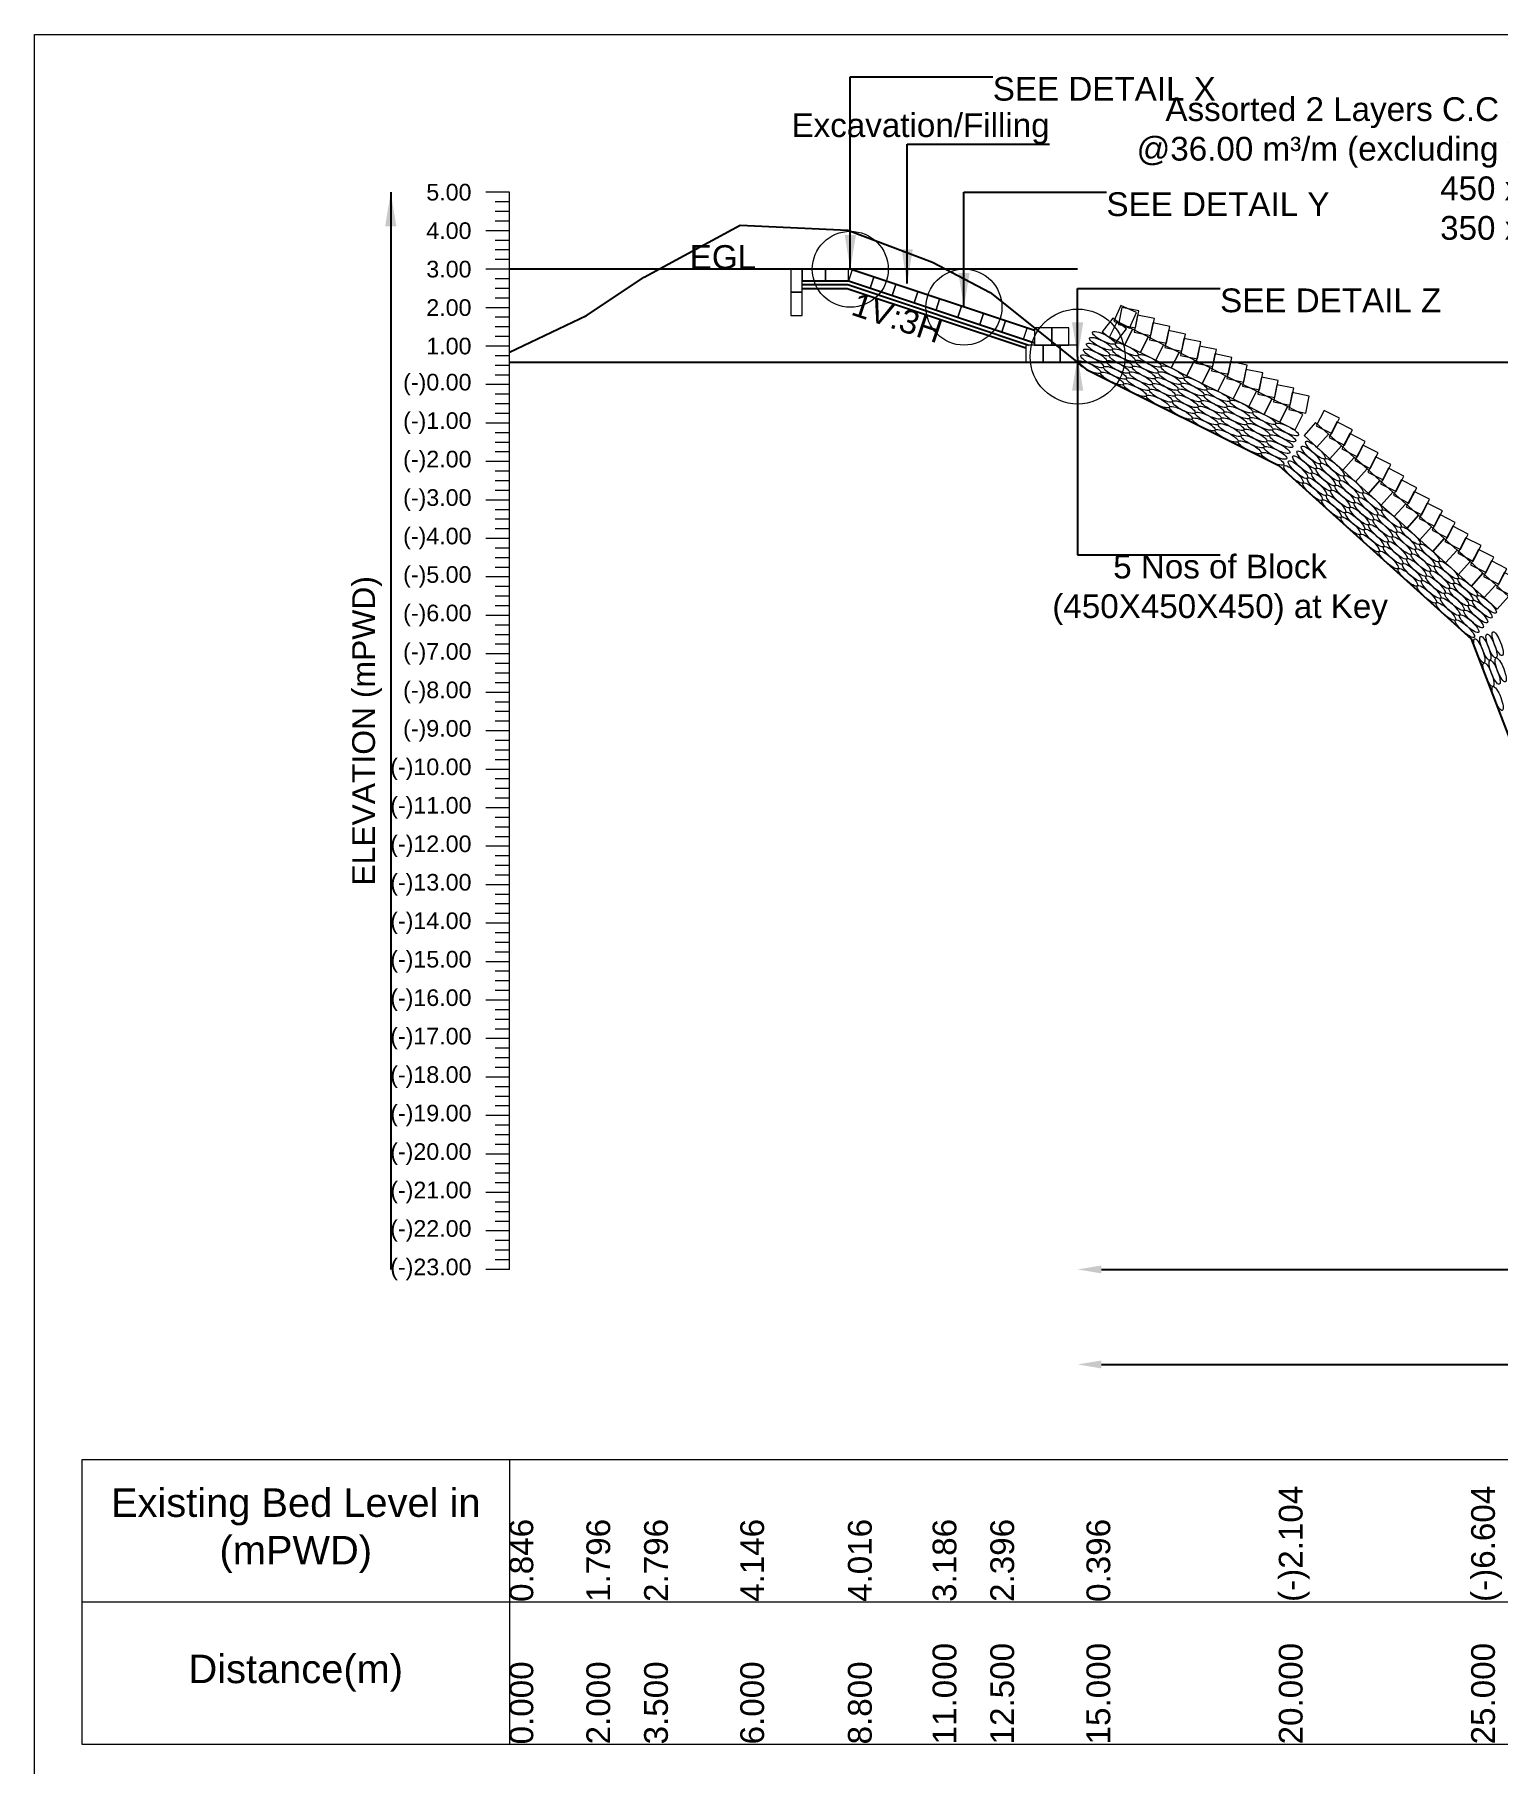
# Model space of a CAD drawing. Header units: inches. Extents: x 89000 to 215000, y -7071 to 0.
# Drawn here: x 160000 to 163080, y -3640 to 0 of the extents above; entities that cross this region are included whole.
import ezdxf

# ---------------------------------------------------------------- set-up
doc = ezdxf.new("R2010")
doc.units = ezdxf.units.IN
doc.header["$LTSCALE"] = 7
doc.header["$MEASUREMENT"] = 0
for name, color, linetype, lineweight in [('Cross section Data Border', 7, 'Continuous', 9), ('Cross Section Labels', 7, 'Continuous', 9), ('Existing_Bed_Level for Xsection', 7, 'Continuous', 25), ('Long Section Labels', 7, 'Continuous', 9)]:
    doc.layers.add(name, color=color, linetype=linetype, lineweight=lineweight)
doc.styles.get("Standard").update_dxf_attribs({"font": 'arial.ttf'})
doc.dimstyles.new('Appron Lebeling Style', dxfattribs={"dimtxt": 50, "dimasz": 50, "dimexe": 0.18, "dimexo": 0.0625, "dimgap": 0.09, "dimtad": 0, "dimtih": 1, "dimtoh": 1, "dimdec": 4, "dimzin": 0, "dimdsep": 46, "dimtxsty": 'Standard', "dimcen": 0.09, "dimse1": 1, "dimse2": 1, "dimadec": 0, "dimazin": 0, "dimtfac": 1, "dimtdec": 4, "dimtofl": 0, "dimtmove": 0, "dimatfit": 3, "dimfxl": 1, "dimtolj": 1, "dimtzin": 0, "dimarcsym": 0})
doc.dimstyles.get("Standard").update_dxf_attribs({"dimtxt": 0.18, "dimasz": 0.18, "dimexe": 0.18, "dimexo": 0.0625, "dimgap": 0.09, "dimtad": 0, "dimtih": 1, "dimtoh": 1, "dimdec": 4, "dimzin": 0, "dimdsep": 46, "dimtxsty": 'Standard', "dimcen": 0.09, "dimadec": 0, "dimazin": 0, "dimtfac": 1, "dimtdec": 4, "dimtofl": 0, "dimtmove": 0, "dimatfit": 3, "dimfxl": 1, "dimtolj": 1, "dimtzin": 0, "dimarcsym": 0})

# ---------------------------------------------------------------- blocks, each defined once
blk = doc.blocks.new('*D3')
at = {"layer": 'Cross Section Labels', "color": 0, "lineweight": -2, "transparency": 16777216}
for p, q in [((162246.4, -2600.1), (164441.1, -2600.1)), ((166880.6, -2600.1), (164685.8, -2600.1))]:
    blk.add_line(p, q, dxfattribs=at)
at = {"layer": 'Cross Section Labels', "color": 0, "transparency": 16777216}
for points in [[(162246.4, -2591.7), (162246.4, -2608.4), (162196.4, -2600.1)], [(166880.6, -2591.7), (166880.6, -2608.4), (166930.6, -2600.1)]]:
    blk.add_solid(points, dxfattribs=at)
at = {"layer": 'Defpoints', "color": 0, "transparency": 16777216}
for p in [(162196.4, -690.1), (166930.6, -1745.8), (166930.6, -2600.1)]:
    blk.add_point(p, dxfattribs=at)
at = {"layer": 'Cross Section Labels', "color": 0, "transparency": 16777216, "insert": (164563.5, -2600.1), "char_height": 50, "attachment_point": 5}
blk.add_mtext('\\A1;72.00 m', dxfattribs=at)
blk = doc.blocks.new('*D4')
at = {"layer": 'Cross Section Labels', "color": 0, "lineweight": -2, "transparency": 16777216}
for p, q in [((162246.4, -2800.1), (164207.8, -2800.1)), ((166880.6, -2800.1), (164919.1, -2800.1))]:
    blk.add_line(p, q, dxfattribs=at)
at = {"layer": 'Cross Section Labels', "color": 0, "transparency": 16777216}
for points in [[(162246.4, -2791.7), (162246.4, -2808.4), (162196.4, -2800.1)], [(166880.6, -2791.7), (166880.6, -2808.4), (166930.6, -2800.1)]]:
    blk.add_solid(points, dxfattribs=at)
at = {"layer": 'Defpoints', "color": 0, "transparency": 16777216}
for p in [(162196.4, -690.1), (166930.6, -1745.8), (166930.6, -2800.1)]:
    blk.add_point(p, dxfattribs=at)
at = {"layer": 'Cross Section Labels', "color": 0, "transparency": 16777216, "insert": (164563.5, -2800.1), "char_height": 50, "attachment_point": 5}
blk.add_mtext('\\A1;Block @36.00 m³/m ^JGoo Bag @72.00 m³/m ', dxfattribs=at)

msp = doc.modelspace()

# ---------------------------------------------------------------- linework, layer by layer
at = {"layer": 'Cross section Data Border'}
for points in [[(160000, 0), (170000, 0), (170000, -7071), (160000, -7071)], [(160100, -3000.076), (169200, -3000.076), (169200, -3600.076), (160100, -3600.076)]]:
    msp.add_lwpolyline(points, close=True, dxfattribs=at)
for points in [[(161000, -3000.076), (161000, -3600.076)], [(160100, -3300.076), (169200, -3300.076)]]:
    msp.add_lwpolyline(points, dxfattribs=at)
at = {"layer": 'Cross Section Labels'}
for centre, radius in [((161717.66, -494.076), 80), ((161957.015, -573.861), 80), ((162196.37, -677.946), 100)]:
    msp.add_circle(centre, radius, dxfattribs=at)
at = {"layer": 'Existing_Bed_Level for Xsection'}
for points in [[(161000, -668.55), (161162, -591.6), (161283.5, -510.6), (161486, -401.25), (161712.8, -411.78), (161891, -479.01), (162012.5, -543), (162215, -705), (162620, -907.5), (163025, -1272), (163430, -2325), (163835, -2568), (164240, -2487), (164645, -2406), (165050, -2325), (165860, -2073.576), (166265, -1919.676), (166670, -1790.076), (167480, -1652.376), (168290, -1547.076), (169100, -1409.376)], [(162196.37, -494.076), (161000, -494.076)], [(162105.245, -623.271), (161721.40099, -495.323), (161717.66, -494.076), (161713.71665, -494.076), (161616.51665, -494.076)], [(161616.51665, -518.376), (161713.71665, -518.376), (162105.245, -648.88545)], [(161616.51665, -526.476), (161712.4022, -526.476), (162093.9122, -653.646)], [(161616.51665, -534.576), (161711.08775, -534.576), (162087.02, -659.88675)], [(161000, -690.096), (169100, -690.096)]]:
    msp.add_lwpolyline(points, dxfattribs=at)
at = {"layer": 'Long Section Labels'}
for points in [[(161000, -332.076), (160950, -332.076)], [(161000, -352.326), (160970, -352.326)], [(161000, -2600.076), (161000, -2519.076), (161000, -2438.076), (161000, -2357.076), (161000, -2276.076), (161000, -2195.076), (161000, -2114.076), (161000, -2033.076), (161000, -1952.076), (161000, -1871.076), (161000, -1790.076), (161000, -1709.076), (161000, -1628.076), (161000, -1547.076), (161000, -1466.076), (161000, -1385.076), (161000, -1304.076), (161000, -1223.076), (161000, -1142.076), (161000, -1061.076), (161000, -980.076), (161000, -899.076), (161000, -818.076), (161000, -737.076), (161000, -656.076), (161000, -575.076), (161000, -494.076), (161000, -413.076), (161000, -332.076)], [(161000, -372.576), (160970, -372.576)], [(161000, -392.826), (160970, -392.826)], [(161000, -413.076), (160950, -413.076)], [(161000, -433.326), (160970, -433.326)], [(161000, -453.576), (160970, -453.576)], [(161000, -494.076), (160950, -494.076)], [(161000, -473.826), (160970, -473.826)], [(161000, -514.326), (160970, -514.326)], [(161000, -534.576), (160970, -534.576)], [(161000, -575.076), (160950, -575.076)], [(161000, -554.826), (160970, -554.826)], [(161000, -595.326), (160970, -595.326)], [(161000, -615.576), (160970, -615.576)], [(161000, -635.826), (160970, -635.826)], [(161000, -656.076), (160950, -656.076)], [(161000, -676.326), (160970, -676.326)], [(161000, -696.576), (160970, -696.576)], [(161000, -716.826), (160970, -716.826)], [(161000, -737.076), (160950, -737.076)], [(161000, -757.326), (160970, -757.326)], [(161000, -777.576), (160970, -777.576)], [(161000, -797.826), (160970, -797.826)], [(161000, -818.076), (160950, -818.076)], [(161000, -838.326), (160970, -838.326)], [(161000, -858.576), (160970, -858.576)], [(161000, -899.076), (160950, -899.076)], [(161000, -878.826), (160970, -878.826)], [(161000, -919.326), (160970, -919.326)], [(161000, -939.576), (160970, -939.576)], [(161000, -980.076), (160950, -980.076)], [(161000, -959.826), (160970, -959.826)], [(161000, -1000.326), (160970, -1000.326)], [(161000, -1020.576), (160970, -1020.576)], [(161000, -1040.826), (160970, -1040.826)], [(161000, -1061.076), (160950, -1061.076)], [(161000, -1081.326), (160970, -1081.326)], [(161000, -1101.576), (160970, -1101.576)], [(161000, -1121.826), (160970, -1121.826)], [(161000, -1142.076), (160950, -1142.076)], [(161000, -1162.326), (160970, -1162.326)], [(161000, -1182.576), (160970, -1182.576)], [(161000, -1223.076), (160950, -1223.076)], [(161000, -1202.826), (160970, -1202.826)], [(161000, -1243.326), (160970, -1243.326)], [(161000, -1263.576), (160970, -1263.576)], [(161000, -1304.076), (160950, -1304.076)], [(161000, -1283.826), (160970, -1283.826)], [(161000, -1324.326), (160970, -1324.326)], [(161000, -1344.576), (160970, -1344.576)], [(161000, -1364.826), (160970, -1364.826)], [(161000, -1385.076), (160950, -1385.076)], [(161000, -1405.326), (160970, -1405.326)], [(161000, -1425.576), (160970, -1425.576)], [(161000, -1445.826), (160970, -1445.826)], [(161000, -1466.076), (160950, -1466.076)], [(161000, -1486.326), (160970, -1486.326)], [(161000, -1506.576), (160970, -1506.576)], [(161000, -1526.826), (160970, -1526.826)], [(161000, -1547.076), (160950, -1547.076)], [(161000, -1567.326), (160970, -1567.326)], [(161000, -1587.576), (160970, -1587.576)], [(161000, -1628.076), (160950, -1628.076)], [(161000, -1607.826), (160970, -1607.826)], [(161000, -1648.326), (160970, -1648.326)], [(161000, -1668.576), (160970, -1668.576)], [(161000, -1709.076), (160950, -1709.076)], [(161000, -1688.826), (160970, -1688.826)], [(161000, -1729.326), (160970, -1729.326)], [(161000, -1749.576), (160970, -1749.576)], [(161000, -1769.826), (160970, -1769.826)], [(161000, -1790.076), (160950, -1790.076)], [(161000, -1810.326), (160970, -1810.326)], [(161000, -1830.576), (160970, -1830.576)], [(161000, -1850.826), (160970, -1850.826)], [(161000, -1871.076), (160950, -1871.076)], [(161000, -1891.326), (160970, -1891.326)], [(161000, -1911.576), (160970, -1911.576)], [(161000, -1952.076), (160950, -1952.076)], [(161000, -1931.826), (160970, -1931.826)], [(161000, -1972.326), (160970, -1972.326)], [(161000, -1992.576), (160970, -1992.576)], [(161000, -2033.076), (160950, -2033.076)], [(161000, -2012.826), (160970, -2012.826)], [(161000, -2053.326), (160970, -2053.326)], [(161000, -2073.576), (160970, -2073.576)], [(161000, -2093.826), (160970, -2093.826)], [(161000, -2114.076), (160950, -2114.076)], [(161000, -2134.326), (160970, -2134.326)], [(161000, -2154.576), (160970, -2154.576)], [(161000, -2174.826), (160970, -2174.826)], [(161000, -2195.076), (160950, -2195.076)], [(161000, -2215.326), (160970, -2215.326)], [(161000, -2235.576), (160970, -2235.576)], [(161000, -2255.826), (160970, -2255.826)], [(161000, -2276.076), (160950, -2276.076)], [(161000, -2296.326), (160970, -2296.326)], [(161000, -2316.576), (160970, -2316.576)], [(161000, -2357.076), (160950, -2357.076)], [(161000, -2336.826), (160970, -2336.826)], [(161000, -2377.326), (160970, -2377.326)], [(161000, -2397.576), (160970, -2397.576)], [(161000, -2438.076), (160950, -2438.076)], [(161000, -2417.826), (160970, -2417.826)], [(161000, -2458.326), (160970, -2458.326)], [(161000, -2478.576), (160970, -2478.576)], [(161000, -2498.826), (160970, -2498.826)], [(161000, -2519.076), (160950, -2519.076)], [(161000, -2539.326), (160970, -2539.326)], [(161000, -2559.576), (160970, -2559.576)], [(161000, -2579.826), (160970, -2579.826)], [(161000, -2600.076), (160950, -2600.076)]]:
    msp.add_lwpolyline(points, dxfattribs=at)
for points in [[(161616.51665, -494.076), (161592.21665, -494.076), (161592.21665, -542.676), (161616.51665, -542.676)], [(161665.11665, -494.076), (161616.51665, -494.076), (161616.51665, -518.376), (161665.11665, -518.376)], [(161713.71665, -494.076), (161665.11665, -494.076), (161665.11665, -518.376), (161713.71665, -518.376)], [(161767.507, -510.69167), (161721.40099, -495.323), (161713.71665, -518.376), (161759.82266, -533.74467)], [(161616.51665, -542.676), (161592.21665, -542.676), (161592.21665, -591.276), (161616.51665, -591.276)], [(161813.613, -526.06033), (161767.507, -510.69167), (161759.82266, -533.74467), (161805.92867, -549.11334)], [(161859.71901, -541.429), (161813.613, -526.06033), (161805.92867, -549.11334), (161852.03468, -564.48201)], [(161905.82502, -556.79767), (161859.71901, -541.429), (161852.03468, -564.48201), (161898.14069, -579.85068)], [(161951.93103, -572.16634), (161905.82502, -556.79767), (161898.14069, -579.85068), (161944.24669, -595.21935)], [(161998.03704, -587.53501), (161951.93103, -572.16634), (161944.24669, -595.21935), (161990.3527, -610.58802)], [(162320.37383, -584.88757), (162286.98473, -570.26669), (162272.36385, -603.6558), (162305.75295, -618.27668)], [(162325.46961, -581.77583), (162289.75817, -574.47549), (162282.45782, -610.18693), (162318.16927, -617.48728)], [(162044.14305, -602.90368), (161998.03704, -587.53501), (161990.3527, -610.58802), (162036.45871, -625.95669)], [(162090.24905, -618.27235), (162044.14305, -602.90368), (162036.45871, -625.95669), (162082.56472, -641.32536)], [(162141.695, -617.196), (162105.245, -617.196), (162105.245, -653.646), (162141.695, -653.646)], [(162178.145, -617.196), (162141.695, -617.196), (162141.695, -653.646), (162178.145, -653.646)], [(162299.21511, -619.88809), (162270.75244, -597.11795), (162247.9823, -625.58062), (162276.44497, -648.35075)], [(162312.11418, -620.43279), (162279.51231, -604.13185), (162263.21138, -636.73372), (162295.81325, -653.03466)], [(162358.07148, -598.07677), (162322.36004, -590.77642), (162315.05969, -626.48787), (162350.77114, -633.78821)], [(162390.67336, -614.3777), (162354.96191, -607.07736), (162347.66156, -642.7888), (162383.37301, -650.08915)], [(162123.47, -653.646), (162087.02, -653.646), (162087.02, -690.096), (162123.47, -690.096)], [(162159.92, -653.646), (162123.47, -653.646), (162123.47, -690.096), (162159.92, -690.096)], [(162196.37, -653.646), (162159.92, -653.646), (162159.92, -690.096), (162196.37, -690.096)], [(162344.71606, -636.73372), (162312.11418, -620.43279), (162295.81325, -653.03466), (162328.41512, -669.33559)], [(162377.31793, -653.03466), (162344.71606, -636.73372), (162328.41512, -669.33559), (162361.01699, -685.63653)], [(162409.9198, -669.33559), (162377.31793, -653.03466), (162361.01699, -685.63653), (162393.61886, -701.93746)], [(162423.27523, -630.67864), (162387.56378, -623.37829), (162380.26343, -659.08974), (162415.97488, -666.39008)], [(162455.8771, -646.97957), (162420.16565, -639.67923), (162412.8653, -675.39067), (162448.57675, -682.69102)], [(162442.52167, -685.63653), (162409.9198, -669.33559), (162393.61886, -701.93746), (162426.22073, -718.2384)], [(162475.12354, -701.93746), (162442.52167, -685.63653), (162426.22073, -718.2384), (162458.8226, -734.53933)], [(162488.47897, -663.28051), (162452.76752, -655.98016), (162445.46718, -691.69161), (162481.17862, -698.99196)], [(162521.08084, -679.58144), (162485.36939, -672.2811), (162478.06905, -707.99255), (162513.78049, -715.29289)], [(162553.68271, -695.88238), (162517.97126, -688.58203), (162510.67092, -724.29348), (162546.38237, -731.59383)], [(162507.72541, -718.2384), (162475.12354, -701.93746), (162458.8226, -734.53933), (162491.42448, -750.84027)], [(162540.32728, -734.53933), (162507.72541, -718.2384), (162491.42448, -750.84027), (162524.02635, -767.14121)], [(162586.28458, -712.18332), (162550.57313, -704.88297), (162543.27279, -740.59442), (162578.98424, -747.89476)], [(162618.88645, -728.48425), (162583.17501, -721.18391), (162575.87466, -756.89535), (162611.58611, -764.1957)], [(162572.92915, -750.84027), (162540.32728, -734.53933), (162524.02635, -767.14121), (162556.62822, -783.44214)], [(162605.53102, -767.14121), (162572.92915, -750.84027), (162556.62822, -783.44214), (162589.23009, -799.74308)], [(162651.48832, -744.78519), (162615.77688, -737.48484), (162608.47653, -773.19629), (162644.18798, -780.49663)], [(162684.0902, -761.08612), (162648.37875, -753.78578), (162641.0784, -789.49722), (162676.78985, -796.79757)], [(162638.1329, -783.44214), (162605.53102, -767.14121), (162589.23009, -799.74308), (162621.83196, -816.04401)], [(162670.73477, -799.74308), (162638.1329, -783.44214), (162621.83196, -816.04401), (162654.43383, -832.34495)], [(162747.81124, -807.78531), (162715.32704, -791.25112), (162698.79286, -823.73532), (162731.27705, -840.26951)], [(162724.6567, -841.49873), (162697.56363, -817.11497), (162673.17987, -844.20804), (162700.27294, -868.5918)], [(162774.90431, -832.16907), (162742.42012, -815.63488), (162725.88593, -848.11908), (162758.37013, -864.65327)], [(162751.74977, -865.8825), (162724.6567, -841.49873), (162700.27294, -868.5918), (162727.36601, -892.97557)], [(162778.84285, -890.26626), (162751.74977, -865.8825), (162727.36601, -892.97557), (162754.45908, -917.35933)], [(162801.99739, -856.55284), (162769.51319, -840.01865), (162752.979, -872.50285), (162785.4632, -889.03704)], [(162829.09046, -880.9366), (162796.60626, -864.40241), (162780.07207, -896.88661), (162812.55627, -913.4208)], [(162805.93592, -914.65002), (162778.84285, -890.26626), (162754.45908, -917.35933), (162781.55215, -941.7431)], [(162856.18353, -905.32037), (162823.69933, -888.78618), (162807.16514, -921.27038), (162839.64934, -937.80456)], [(162833.02899, -939.03379), (162805.93592, -914.65002), (162781.55215, -941.7431), (162808.64523, -966.12686)], [(162860.12206, -963.41755), (162833.02899, -939.03379), (162808.64523, -966.12686), (162835.7383, -990.51063)], [(162883.2766, -929.70413), (162850.7924, -913.16994), (162834.25821, -945.65414), (162866.74241, -962.18833)], [(162910.36967, -954.0879), (162877.88547, -937.55371), (162861.35129, -970.0379), (162893.83548, -986.57209)], [(162887.21513, -987.80132), (162860.12206, -963.41755), (162835.7383, -990.51063), (162862.83137, -1014.89439)], [(162937.46274, -978.47166), (162904.97855, -961.93747), (162888.44436, -994.42167), (162920.92856, -1010.95586)], [(162914.3082, -1012.18508), (162887.21513, -987.80132), (162862.83137, -1014.89439), (162889.92444, -1039.27815)], [(162941.40128, -1036.56885), (162914.3082, -1012.18508), (162889.92444, -1039.27815), (162917.01751, -1063.66192)], [(162964.55582, -1002.85542), (162932.07162, -986.32124), (162915.53743, -1018.80543), (162948.02163, -1035.33962)], [(162991.64889, -1027.23919), (162959.16469, -1010.705), (162942.6305, -1043.1892), (162975.1147, -1059.72339)], [(162968.49435, -1060.95261), (162941.40128, -1036.56885), (162917.01751, -1063.66192), (162944.11058, -1088.04568)], [(163018.74196, -1051.62295), (162986.25776, -1035.08876), (162969.72357, -1067.57296), (163002.20777, -1084.10715)], [(162995.58742, -1085.33638), (162968.49435, -1060.95261), (162944.11058, -1088.04568), (162971.20365, -1112.42945)], [(163022.68049, -1109.72014), (162995.58742, -1085.33638), (162971.20365, -1112.42945), (162998.29673, -1136.81321)], [(163045.83503, -1076.00672), (163013.35083, -1059.47253), (162996.81664, -1091.95673), (163029.30084, -1108.49092)], [(163072.9281, -1100.39048), (163040.4439, -1083.85629), (163023.90972, -1116.34049), (163056.39391, -1132.87468)], [(163049.77356, -1134.1039), (163022.68049, -1109.72014), (162998.29673, -1136.81321), (163025.3898, -1161.19698)], [(163100.02117, -1124.77425), (163067.53698, -1108.24006), (163051.00279, -1140.72426), (163083.48699, -1157.25844)], [(163076.86663, -1158.48767), (163049.77356, -1134.1039), (163025.3898, -1161.19698), (163052.48287, -1185.58074)], [(163103.95971, -1182.87143), (163076.86663, -1158.48767), (163052.48287, -1185.58074), (163079.57594, -1209.96451)], [(163127.11425, -1149.15801), (163094.63005, -1132.62382), (163078.09586, -1165.10802), (163110.58006, -1181.64221)]]:
    msp.add_lwpolyline(points, close=True, dxfattribs=at)
for centre, major_axis in [((162239.32507, -663.27889), (24.11089, -12.05545)), ((162245.4832, -650.96263), (24.11089, -12.05545)), ((162251.64134, -638.64636), (24.11089, -12.05545)), ((162299.86313, -662.75726), (24.11089, -12.05545)), ((162220.85068, -700.22768), (24.11089, -12.05545)), ((162227.00881, -687.91141), (24.11089, -12.05545)), ((162233.16694, -675.59515), (24.11089, -12.05545)), ((162281.38873, -699.70605), (24.11089, -12.05545)), ((162287.54686, -687.38978), (24.11089, -12.05545)), ((162293.70499, -675.07352), (24.11089, -12.05545)), ((162341.92678, -699.18442), (24.11089, -12.05545)), ((162348.08492, -686.86815), (24.11089, -12.05545)), ((162269.07247, -724.33857), (24.11089, -12.05545)), ((162275.2306, -712.02231), (24.11089, -12.05545)), ((162323.45239, -736.1332), (24.11089, -12.05545)), ((162329.61052, -723.81694), (24.11089, -12.05545)), ((162335.76865, -711.50068), (24.11089, -12.05545)), ((162383.99044, -735.61157), (24.11089, -12.05545)), ((162390.14857, -723.29531), (24.11089, -12.05545)), ((162396.30671, -710.97905), (24.11089, -12.05545)), ((162444.5285, -735.08994), (24.11089, -12.05545)), ((162317.29426, -748.44947), (24.11089, -12.05545)), ((162365.51605, -772.56036), (24.11089, -12.05545)), ((162371.67418, -760.2441), (24.11089, -12.05545)), ((162377.83231, -747.92784), (24.11089, -12.05545)), ((162426.0541, -772.03873), (24.11089, -12.05545)), ((162432.21223, -759.72247), (24.11089, -12.05545)), ((162438.37036, -747.40621), (24.11089, -12.05545)), ((162486.59215, -771.5171), (24.11089, -12.05545)), ((162492.75029, -759.20084), (24.11089, -12.05545)), ((162413.73784, -796.67126), (24.11089, -12.05545)), ((162419.89597, -784.35499), (24.11089, -12.05545)), ((162468.11776, -808.46589), (24.11089, -12.05545)), ((162474.27589, -796.14963), (24.11089, -12.05545)), ((162480.43402, -783.83336), (24.11089, -12.05545)), ((162528.65581, -807.94426), (24.11089, -12.05545)), ((162534.81394, -795.628), (24.11089, -12.05545)), ((162540.97207, -783.31173), (24.11089, -12.05545)), ((162589.19386, -807.42263), (24.11089, -12.05545)), ((162461.95963, -820.78215), (24.11089, -12.05545)), ((162510.18142, -844.89305), (24.11089, -12.05545)), ((162516.33955, -832.57678), (24.11089, -12.05545)), ((162522.49768, -820.26052), (24.11089, -12.05545)), ((162570.71947, -844.37142), (24.11089, -12.05545)), ((162576.8776, -832.05515), (24.11089, -12.05545)), ((162583.03573, -819.73889), (24.11089, -12.05545)), ((162631.25752, -843.84979), (24.11089, -12.05545)), ((162637.41565, -831.53352), (24.11089, -12.05545)), ((162558.40321, -869.00394), (24.11089, -12.05545)), ((162564.56134, -856.68768), (24.11089, -12.05545)), ((162612.78313, -880.79857), (24.11089, -12.05545)), ((162618.94126, -868.48231), (24.11089, -12.05545)), ((162625.09939, -856.16605), (24.11089, -12.05545)), ((162687.85227, -885.20166), (20.03683, -18.03315)), ((162697.06391, -874.9665), (20.03683, -18.03315)), ((162606.625, -893.11484), (24.11089, -12.05545)), ((162651.00569, -926.1423), (20.03683, -18.03315)), ((162660.21734, -915.90714), (20.03683, -18.03315)), ((162669.42898, -905.67198), (20.03683, -18.03315)), ((162678.64063, -895.43682), (20.03683, -18.03315)), ((162727.92593, -921.26796), (20.03683, -18.03315)), ((162737.13758, -911.0328), (20.03683, -18.03315)), ((162691.07936, -962.2086), (20.03683, -18.03315)), ((162700.291, -951.97344), (20.03683, -18.03315)), ((162709.50264, -941.73828), (20.03683, -18.03315)), ((162718.71429, -931.50312), (20.03683, -18.03315)), ((162767.9996, -957.33426), (20.03683, -18.03315)), ((162777.21124, -947.0991), (20.03683, -18.03315)), ((162731.15302, -998.2749), (20.03683, -18.03315)), ((162740.36466, -988.03974), (20.03683, -18.03315)), ((162749.57631, -977.80458), (20.03683, -18.03315)), ((162758.78795, -967.56942), (20.03683, -18.03315)), ((162798.86162, -1003.63571), (20.03683, -18.03315)), ((162808.07326, -993.40055), (20.03683, -18.03315)), ((162817.2849, -983.16539), (20.03683, -18.03315)), ((162771.22668, -1034.34119), (20.03683, -18.03315)), ((162780.43833, -1024.10603), (20.03683, -18.03315)), ((162789.64997, -1013.87087), (20.03683, -18.03315)), ((162838.93528, -1039.70201), (20.03683, -18.03315)), ((162848.14692, -1029.46685), (20.03683, -18.03315)), ((162857.35857, -1019.23169), (20.03683, -18.03315)), ((162811.30035, -1070.40749), (20.03683, -18.03315)), ((162820.51199, -1060.17233), (20.03683, -18.03315)), ((162829.72363, -1049.93717), (20.03683, -18.03315)), ((162879.00894, -1075.76831), (20.03683, -18.03315)), ((162888.22059, -1065.53315), (20.03683, -18.03315)), ((162897.43223, -1055.29799), (20.03683, -18.03315)), ((162851.37401, -1106.47379), (20.03683, -18.03315)), ((162860.58565, -1096.23863), (20.03683, -18.03315)), ((162869.7973, -1086.00347), (20.03683, -18.03315)), ((162919.08261, -1111.8346), (20.03683, -18.03315)), ((162928.29425, -1101.59944), (20.03683, -18.03315)), ((162937.50589, -1091.36428), (20.03683, -18.03315)), ((162891.44767, -1142.54009), (20.03683, -18.03315)), ((162900.65932, -1132.30492), (20.03683, -18.03315)), ((162909.87096, -1122.06976), (20.03683, -18.03315)), ((162959.15627, -1147.9009), (20.03683, -18.03315)), ((162968.36791, -1137.66574), (20.03683, -18.03315)), ((162977.57956, -1127.43058), (20.03683, -18.03315)), ((162931.52134, -1178.60638), (20.03683, -18.03315)), ((162940.73298, -1168.37122), (20.03683, -18.03315)), ((162949.94462, -1158.13606), (20.03683, -18.03315)), ((162999.22993, -1183.9672), (20.03683, -18.03315)), ((163008.44158, -1173.73204), (20.03683, -18.03315)), ((163017.65322, -1163.49688), (20.03683, -18.03315)), ((162971.595, -1214.67268), (20.03683, -18.03315)), ((162980.80664, -1204.43752), (20.03683, -18.03315)), ((162990.01829, -1194.20236), (20.03683, -18.03315)), ((163039.3036, -1220.03349), (20.03683, -18.03315)), ((163048.51524, -1209.79833), (20.03683, -18.03315)), ((163057.72688, -1199.56317), (20.03683, -18.03315)), ((163011.66866, -1250.73898), (20.03683, -18.03315)), ((163020.88031, -1240.50382), (20.03683, -18.03315)), ((163030.09195, -1230.26866), (20.03683, -18.03315)), ((163042.11706, -1297.32497), (9.67693, -25.16001)), ((163054.96923, -1292.38183), (9.67693, -25.16001)), ((163067.8214, -1287.43869), (9.67693, -25.16001)), ((163080.67357, -1282.49555), (9.67693, -25.16001)), ((163061.47092, -1347.64499), (9.67693, -25.16001)), ((163074.32309, -1342.70185), (9.67693, -25.16001)), ((163087.17526, -1337.75871), (9.67693, -25.16001)), ((163080.82477, -1397.96502), (9.67693, -25.16001))]:
    msp.add_ellipse(centre, major_axis=major_axis, ratio=0.255, dxfattribs=at)

# ---------------------------------------------------------------- texts
at = {"layer": 'Cross section Data Border', "char_height": 60, "width": 800, "attachment_point": 5}
for s, insert in [('Existing Bed Level in (mPWD)', (160550, -3150.076)), ('Distance(m)', (160550, -3450.076))]:
    msp.add_mtext(s, dxfattribs=dict(at, insert=insert))
at = {"layer": 'Cross Section Labels', "char_height": 50}
for s, insert, attachment_point in [('SEE DETAIL X', (162017.66, -89.076), 1), (' Assorted 2 Layers C.C Blocks(excluding Blocks at key) to be Placed / dumped^J@36.00 m³/m (excluding void) at or below Working LWL as shown in the drawing.^J450 x 450 x 450-------- - 60 % by volume^J350 x 350 x 350-------- - 40 % by volume', (163580.71496, -447.096), 8), ('Excavation/Filling', (162137.3375, -230.826), 9), ('SEE DETAIL Y', (162257.015, -332.076), 1), ('EGL', (161519.31665, -494.076), 9), ('SEE DETAIL Z', (162496.37, -534.576), 1), ('5 Nos of Block ^J(450X450X450) at Key', (162496.37, -1095.096), 2)]:
    msp.add_mtext(s, dxfattribs=dict(at, insert=insert, attachment_point=attachment_point))
at = {"layer": 'Cross Section Labels', "insert": (161824.53028, -572.39017), "char_height": 50, "attachment_point": 2, "rotation": 341.56505118}
msp.add_mtext('1V:3H', dxfattribs=at)
at = {"layer": 'Long Section Labels', "char_height": 35, "attachment_point": 6}
for s, insert in [('5.00', (160920, -332.076)), ('4.00', (160920, -413.076)), ('3.00', (160920, -494.076)), ('2.00', (160920, -575.076)), ('1.00', (160920, -656.076)), ('(-)0.00', (160920, -737.076)), ('(-)1.00', (160920, -818.076)), ('(-)2.00', (160920, -899.076)), ('(-)3.00', (160920, -980.076)), ('(-)4.00', (160920, -1061.076)), ('(-)5.00', (160920, -1142.076)), ('(-)6.00', (160920, -1223.076)), ('(-)7.00', (160920, -1304.076)), ('(-)8.00', (160920, -1385.076)), ('(-)9.00', (160920, -1466.076)), ('(-)10.00', (160920, -1547.076)), ('(-)11.00', (160920, -1628.076)), ('(-)12.00', (160920, -1709.076)), ('(-)13.00', (160920, -1790.076)), ('(-)14.00', (160920, -1871.076)), ('(-)15.00', (160920, -1952.076)), ('(-)16.00', (160920, -2033.076)), ('(-)17.00', (160920, -2114.076)), ('(-)18.00', (160920, -2195.076)), ('(-)19.00', (160920, -2276.076)), ('(-)20.00', (160920, -2357.076)), ('(-)21.00', (160920, -2438.076)), ('(-)22.00', (160920, -2519.076)), ('(-)23.00', (160920, -2600.076))]:
    msp.add_mtext(s, dxfattribs=dict(at, insert=insert))
at = {"layer": 'Long Section Labels', "rotation": 90}
for s, insert, char_height, attachment_point in [('ELEVATION (mPWD)', (160700, -1466.076), 48, 5), ('(-)2.104', (162620, -3300.076), 50, 1), ('(-)6.604', (163025, -3300.076), 50, 1), ('0.846', (161000, -3300.076), 50, 1), ('1.796', (161162, -3300.076), 50, 1), ('2.796', (161283.5, -3300.076), 50, 1), ('4.146', (161486, -3300.076), 50, 1), ('4.016', (161712.8, -3300.076), 50, 1), ('3.186', (161891, -3300.076), 50, 1), ('2.396', (162012.5, -3300.076), 50, 1), ('0.396', (162215, -3300.076), 50, 1), ('11.000', (161891, -3600.076), 50, 1), ('12.500', (162012.5, -3600.076), 50, 1), ('15.000', (162215, -3600.076), 50, 1), ('20.000', (162620, -3600.076), 50, 1), ('25.000', (163025, -3600.076), 50, 1), ('0.000', (161000, -3600.076), 50, 1), ('2.000', (161162, -3600.076), 50, 1), ('3.500', (161283.5, -3600.076), 50, 1), ('6.000', (161486, -3600.076), 50, 1), ('8.800', (161712.8, -3600.076), 50, 1)]:
    msp.add_mtext(s, dxfattribs=dict(at, insert=insert, char_height=char_height, attachment_point=attachment_point))

# ---------------------------------------------------------------- dimensions: what is measured, and where the dimension line sits
at = {"layer": 'Cross Section Labels'}
for base, text, picture, middle in [((166930.55009, -2600.076), '72.00 m', '*D3', (164563.46004, -2600.076)), ((166930.55009, -2800.076), 'Block @36.00 m³/m ^JGoo Bag @72.00 m³/m ', '*D4', (164563.46004, -2800.076))]:
    dim = msp.add_linear_dim(base=base, p1=(162196.37, -690.096), p2=(166930.55009, -1745.78249), text=text, dimstyle='Appron Lebeling Style', dxfattribs=at)
    dim.commit()
    dim.dimension.update_dxf_attribs({"geometry": picture, "text_midpoint": middle})

# ---------------------------------------------------------------- leaders
at = {"layer": 'Cross Section Labels', "annotation_type": 0, "has_hookline": 1, "hookline_direction": 0}
for points, text_width in [([(161717.66, -494.076), (161717.66, -89.076), (162017.57, -89.076)], 466.13233), ([(161837.3375, -524.2485), (161837.3375, -230.826), (162137.2475, -230.826)], 533.32196), ([(161957.015, -573.861), (161957.015, -332.076), (162256.925, -332.076)], 466.03001), ([(162196.37, -677.946), (162196.37, -534.576), (162496.28, -534.576)], 460.91405), ([(162196.37, -677.946), (162196.37, -1095.096), (162496.28, -1095.096)], 701.90996)]:
    msp.add_leader(points, dimstyle='Standard', override={"dimasz": 72}, dxfattribs=dict(at, text_width=text_width))
at = {"layer": 'Long Section Labels'}
msp.add_leader([(160750, -332.076), (160750, -2600.076)], dimstyle='Standard', override={"dimasz": 72}, dxfattribs=at)

doc.saveas('drawing.dxf')
